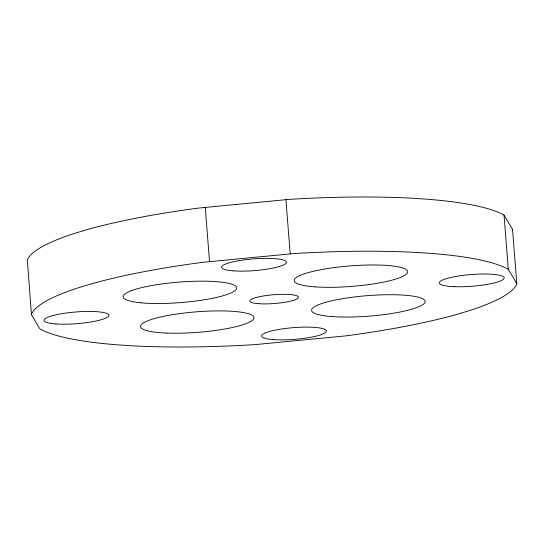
<?xml version="1.0" encoding="UTF-8"?>
<svg xmlns="http://www.w3.org/2000/svg" width="544" height="544" viewBox="0 0 544 544"><rect width="100%" height="100%" fill="white"/><g stroke="black" fill="none" stroke-linecap="round" stroke-linejoin="round"><path stroke-width="0.82" d="M31.47 314.67L31.606 314.126A243.998 44.044 -4.5 0 1 79.553 287.416L89.1 284.519A243.998 44.044 -4.5 0 1 202.531 262.344L293.148 253.626A243.998 44.044 -4.5 0 1 420.138 252.668L432.072 253.49A243.998 44.044 -4.5 0 1 506.627 268.416L508.3 269.396L516.8 283.56L516.664 284.104A243.998 44.044 -4.5 0 1 468.717 310.821L459.163 313.711A243.998 44.044 -4.5 0 1 345.732 335.886L255.122 344.604A243.998 44.044 -4.5 0 1 128.126 345.569L116.198 344.74A243.998 44.044 -4.5 0 1 41.636 329.814L39.726 328.692L31.47 314.67L27.336 259.896A243.998 44.044 -4.5 0 1 75.283 233.179L84.837 230.289A243.998 44.044 -4.5 0 1 198.268 208.114L288.878 199.396A243.998 44.044 -4.5 0 1 415.874 198.431L427.802 199.26A243.998 44.044 -4.5 0 1 502.364 214.186L504.03 215.166L512.53 229.33L516.8 283.56M512.394 229.874L512.53 229.33M504.03 215.166L508.3 269.396M285.913 199.594L290.183 253.824M205.244 207.237L209.508 261.467M332.506 316.615A56.936 10.275 -4.5 0 0 424.408 303.273A56.936 10.275 -4.5 0 0 348.201 297.792A56.936 10.275 -4.5 0 0 332.506 316.615M315.085 286.872A56.936 10.275 -4.5 0 0 406.987 273.537A56.936 10.275 -4.5 0 0 330.786 268.056A56.936 10.275 -4.5 0 0 315.085 286.872M140.984 302.804A56.936 10.275 -4.5 0 0 235.144 290.503A56.936 10.275 -4.5 0 0 163.567 283.71A56.936 10.275 -4.5 0 0 140.984 302.804M166.532 333.078A56.936 10.275 -4.5 0 0 254.007 318.274A56.936 10.275 -4.5 0 0 171.401 314.874A56.936 10.275 -4.5 0 0 166.532 333.078M258.76 303.708A24.398 4.406 -4.5 0 0 298.146 297.99A24.398 4.406 -4.5 0 0 265.492 295.644A24.398 4.406 -4.5 0 0 258.76 303.708M55.978 323.945A32.531 5.875 -4.5 0 0 108.494 316.322A32.531 5.875 -4.5 0 0 64.947 313.188A32.531 5.875 -4.5 0 0 55.978 323.945M273.523 339.619A32.531 5.875 -4.5 0 0 326.04 331.996A32.531 5.875 -4.5 0 0 282.492 328.868A32.531 5.875 -4.5 0 0 273.523 339.619M454.016 286.661A32.531 5.875 -4.5 0 0 504.125 278.236A32.531 5.875 -4.5 0 0 457.069 276.243A32.531 5.875 -4.5 0 0 454.016 286.661M233.05 270.844A32.531 5.875 -4.5 0 0 285.926 263.371A32.531 5.875 -4.5 0 0 243.046 260.039A32.531 5.875 -4.5 0 0 233.05 270.844"/></g></svg>
